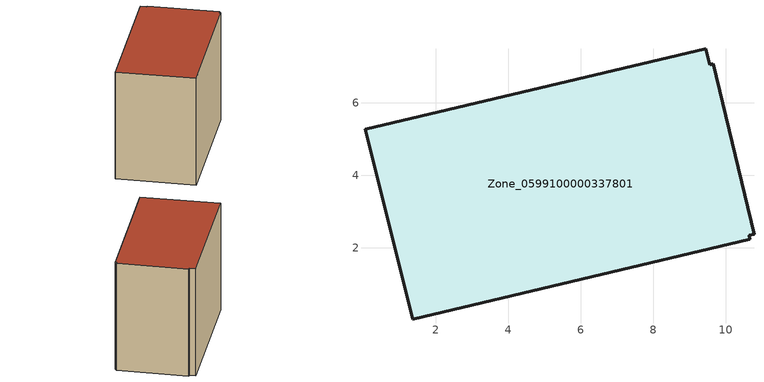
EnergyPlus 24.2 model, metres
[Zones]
Zone_0599100000337801
 floor ground (C_G): 10.66,2.24 1.36,0.03 0.07,5.27 9.45,7.5 9.55,7.05 9.66,7.08 10.78,2.38 10.64,2.35 z0
 wall outside (C_F): 9.55,7.05 9.45,7.5 0.07,5.27 1.36,0.03 10.66,2.24 10.64,2.35 10.78,2.38 9.66,7.08 9.55,7.05 z0:7.88
 roof outside (C_R): 1.36,0.03 10.66,2.24 10.64,2.35 10.78,2.38 9.66,7.08 9.55,7.05 9.45,7.5 0.07,5.27 z7.88
[BUILDING]
Pand.0599100000337801: North Axis=0; Terrain=City; Loads Convergence Tolerance Value=0.04; Temperature Convergence Tolerance Value=0.4; Solar Distribution=FullExterior; Maximum Number of Warmup Days=25; Minimum Number of Warmup Days=1
[Site:Location]
Rotterdam.The.Hague.AP_ZH_NLD Design_Conditions: Latitude=51.96; Longitude=4.45; Time Zone=1; Elevation=-4.5
[SITE:GROUNDTEMPERATURE:BUILDINGSURFACE]
18, 18, 18, 18, 18, 18, 18, 18, 18, 18, 18, 18
[MATERIAL] Thermal Absorptance=0.9; Solar Absorptance=0.7; Visible Absorptance=0.7
Name | Roughness | Thickness | Conductivity | Density | Specific Heat
G.TI.1975-1991 | MediumSmooth | 0.15 | 0.288461 | 540 | 1210
F.TI.1975-1991 | Rough | 0.3 | 0.230769 | 1920 | 840
R.TI.1975-1991 | MediumRough | 0.2 | 0.153846 | 1500 | 1000
[CONSTRUCTION]
C_G: G.TI.1975-1991
C_F: F.TI.1975-1991
C_R: R.TI.1975-1991
[ZONE]
Zone_0599100000337801: Type=1; Multiplier=1; Ceiling Height=Autocalculate; Volume=Autocalculate; Floor Area=autocalculate; Part of Total Floor Area=Yes
[ZONEINFILTRATION:DESIGNFLOWRATE]
Infil_Zone_0599100000337801: Zone or ZoneList or Space or SpaceList=Zone_0599100000337801; Schedule=AlwaysOn; Design Flow Rate Calculation Method=Flow/Area; Flow Rate per Floor Area=0.003; Constant Term Coefficient=1; Temperature Term Coefficient=0; Velocity Term Coefficient=0; Velocity Squared Term Coefficient=0
[HVACTEMPLATE:ZONE:IDEALLOADSAIRSYSTEM]
Zone_0599100000337801: Maximum Heating Supply Air Temperature=50; Minimum Cooling Supply Air Temperature=13; Maximum Heating Supply Air Humidity Ratio=0.0156; Minimum Cooling Supply Air Humidity Ratio=0.0077; Heating Limit=NoLimit; Cooling Limit=NoLimit; Dehumidification Control Type=ConstantSensibleHeatRatio; Cooling Sensible Heat Ratio=0.7; Dehumidification Setpoint=60; Humidification Control Type=None; Humidification Setpoint=30; Outdoor Air Method=None; Outdoor Air Flow Rate per Person=0.00944; Outdoor Air Flow Rate per Zone Floor Area=0; Outdoor Air Flow Rate per Zone=0; Demand Controlled Ventilation Type=None; Outdoor Air Economizer Type=NoEconomizer; Heat Recovery Type=None; Sensible Heat Recovery Effectiveness=0.7; Latent Heat Recovery Effectiveness=0.65
[ZONECONTROL:THERMOSTAT]
ThermostatControl_Zone_0599100000337801: Zone or ZoneList=Zone_0599100000337801; Control Type Schedule=DualSetpointControlType; Control 1=Thermostat_Zone_0599100000337801; Temperature Difference Between Cutout And Setpoint=0
[THERMOSTATSETPOINT:DUALSETPOINT]
Thermostat_Zone_0599100000337801: Heating Setpoint Temperature Schedule=HeatingSetpoint_Zone_0599100000337801; Cooling Setpoint Temperature Schedule=CoolingSetpoint_Zone_0599100000337801
[SCHEDULE:COMPACT]
HeatingSetpoint_Zone_0599100000337801: Through: 12/31, For: AllDays, Until: 24:00, 21
CoolingSetpoint_Zone_0599100000337801: Through: 12/31, For: AllDays, Until: 24:00, 24
DualSetpointControlType: Through: 12/31, For: AllDays, Until: 24:00, 4
AlwaysOn: Through: 12/31, For: AllDays, Until: 24:00, 1
